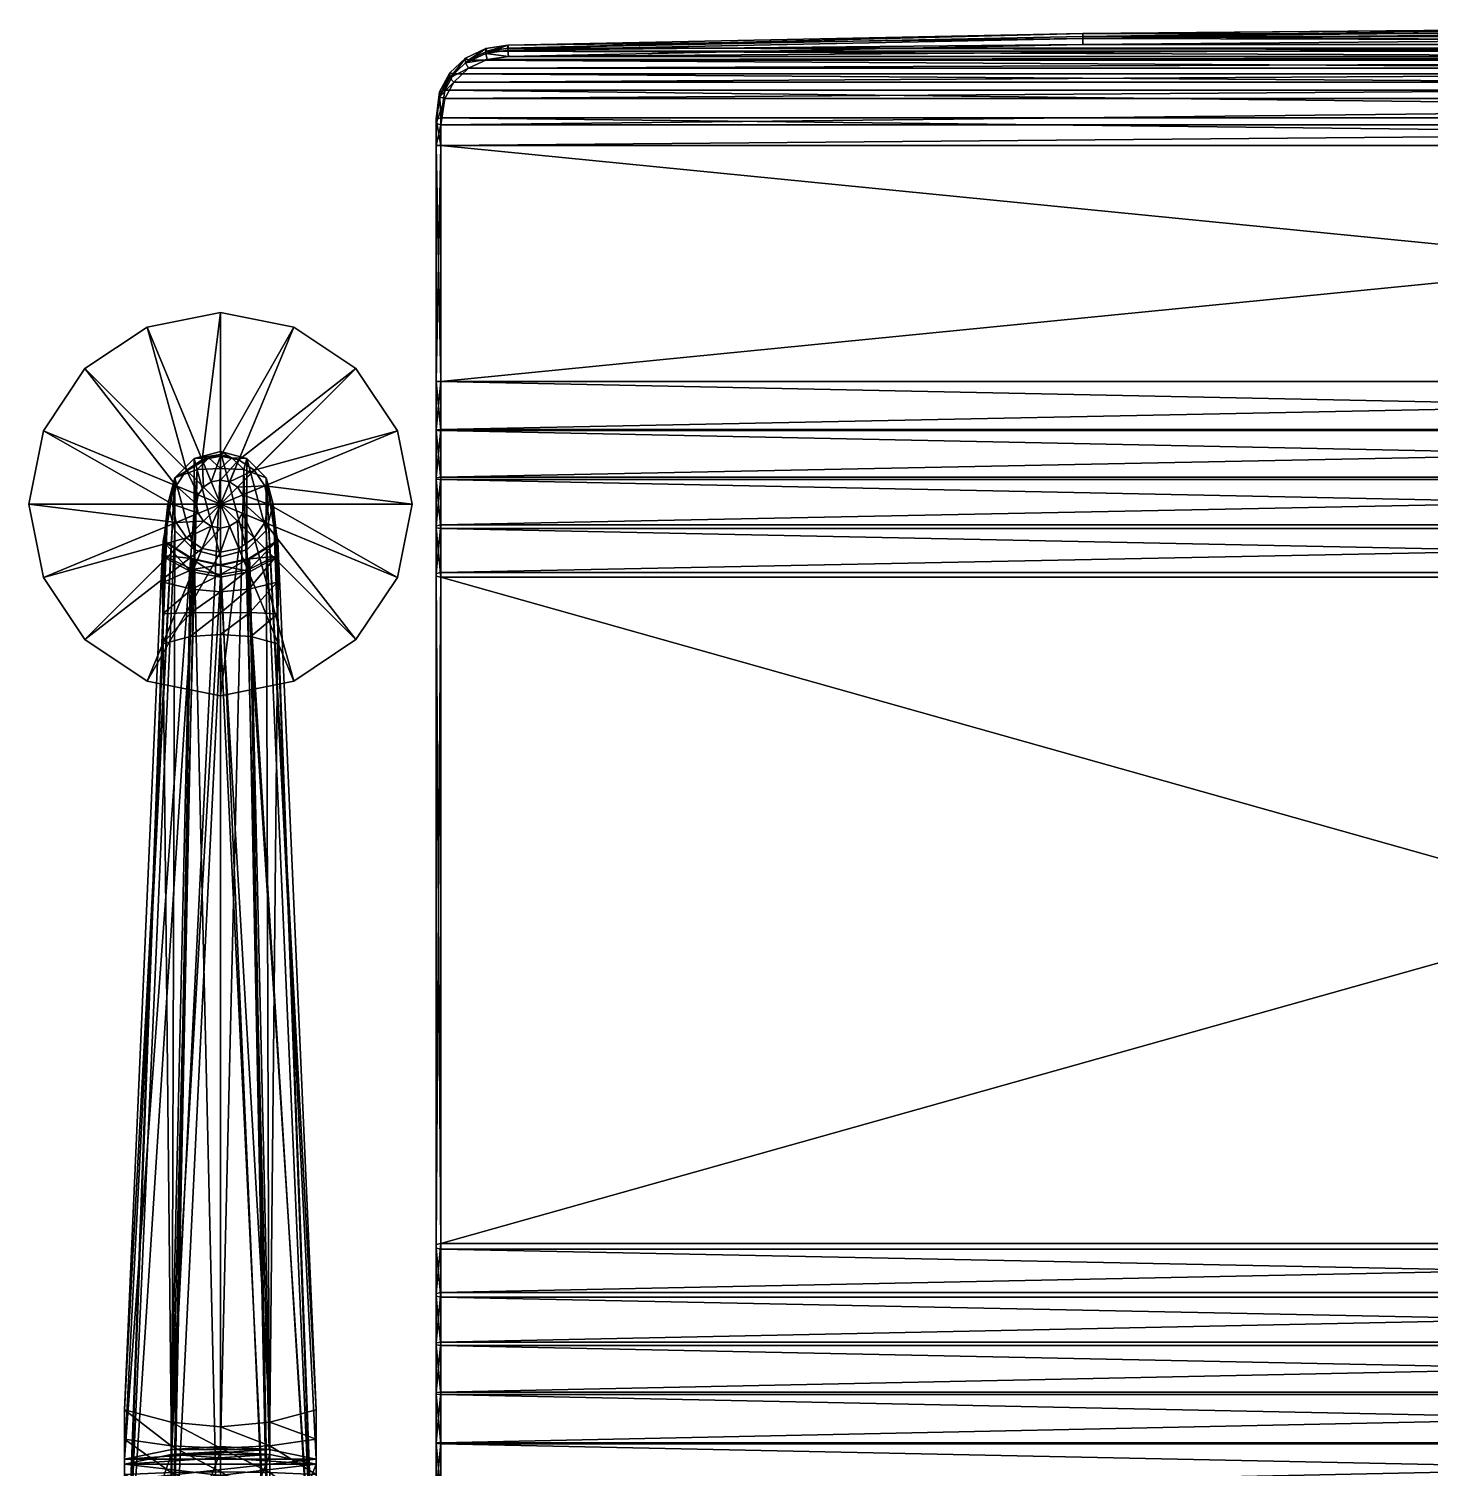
# Model space of a CAD drawing. Extents: x -0.75 to 2.5, y -6.86 to 0.72.
# Drawn here: x 1.185 to 1.4775, y -4.6774 to -4.3769 of the extents above; entities that cross this region are included whole.
import ezdxf

# ---------------------------------------------------------------- set-up
doc = ezdxf.new("R2010")
doc.units = 0
doc.layers.add('72OFGO2D01_GRAFIK', color=1, linetype='CONTINUOUS')
doc.layers.add('72VIAI3D_ANY', color=1, linetype='CONTINUOUS')

# ---------------------------------------------------------------- blocks, each defined once
blk = doc.blocks.new('OB__000009')
at = {"layer": '72VIAI3D_ANY'}
mesh = blk.add_polyface(dxfattribs=at)
corners = [(0.032, -0.00067, 0.06625), (0.0265, -0.00147, 0.06163), (0.032, 0, 0.06002), (0.02959, -0.00131, 0.06695), (0.03441, -0.00131, 0.06695), (0.0375, -0.00147, 0.06163), (0.02248, -0.0055, 0.0661), (0.02713, -0.00376, 0.06969), (0.03688, -0.00376, 0.06969), (0.04153, -0.0055, 0.0661), (0.032, -0.00355, 0.07141), (0.0265, -0.00147), (0.02248, -0.0055), (0.021, -0.011, 0.024), (0.021, -0.011), (0.02248, -0.0165, 0.02668), (0.04153, -0.0165), (0.043, -0.011, 0.024), (0.043, -0.011), (0.04153, -0.0055), (0.0375, -0.00147), (0.032, 0), (0.04382, -0.01867, 0.05968), (0.04395, -0.01872, 0.0664), (0.02018, -0.01867, 0.05968), (0.02006, -0.01872, 0.0664), (0.0375, -0.02053), (0.032, -0.022), (0.0265, -0.02053), (0.02248, -0.0165)]
mesh.append_faces([[corners[k] for k in face] for face in [(1, 0, 3), (2, 4, 0), (3, 6, 1), (6, 3, 7), (8, 5, 9), (5, 8, 4), (6, 11, 1), (11, 6, 12), (12, 13, 14), (15, 14, 13), (16, 17, 18), (18, 9, 19), (5, 19, 9), (19, 5, 20), (20, 2, 21), (21, 1, 11), (19, 16, 18)]], dxfattribs={"vtx0": -1, "color": 9})
mesh.append_faces([[corners[k] for k in face] for face in [(0, 1, 2), (4, 2, 5), (24, 6, 25), (20, 16, 19), (16, 20, 26), (21, 26, 20), (26, 21, 27), (11, 27, 21), (12, 28, 11), (28, 12, 29)]], dxfattribs={"vtx0": -1, "vtx1": -1, "color": 9})
mesh.append_faces([[corners[k] for k in face] for face in [(9, 17, 22), (13, 6, 24)]], dxfattribs={"vtx0": -1, "vtx1": -1, "vtx2": -1, "color": 9})
mesh.append_faces([[corners[k] for k in face] for face in [(10, 3, 0), (10, 0, 4), (10, 7, 3), (10, 4, 8), (13, 12, 6), (9, 18, 17), (2, 20, 5), (1, 21, 2), (9, 22, 23)]], dxfattribs={"vtx0": -1, "vtx2": -1, "color": 9})
mesh.append_faces([[corners[k] for k in face] for face in [(14, 29, 12)]], dxfattribs={"vtx1": -1, "color": 9})
mesh = blk.add_polyface(dxfattribs=at)
corners = [(0.021, -0.011), (0.02248, -0.0165, 0.02668), (0.02248, -0.0165), (0.0265, -0.02053, 0.02745), (0.0265, -0.02053), (0.032, -0.022, 0.02578), (0.032, -0.022), (0.0375, -0.02053, 0.02745), (0.0375, -0.02053), (0.04153, -0.0165, 0.02668), (0.04153, -0.0165), (0.043, -0.011, 0.024), (0.03804, -0.02245, 0.06559), (0.04413, -0.02189, 0.07233), (0.04395, -0.01872, 0.0664), (0.03823, -0.02504, 0.07032), (0.02577, -0.02504, 0.07032), (0.02006, -0.01872, 0.0664), (0.01987, -0.02189, 0.07233), (0.02596, -0.02245, 0.06559), (0.03793, -0.02237, 0.06064), (0.04382, -0.01867, 0.05968), (0.02018, -0.01867, 0.05968), (0.02608, -0.02237, 0.06064), (0.0379, -0.02465, 0.05623), (0.0438, -0.02176, 0.05372), (0.02021, -0.02176, 0.05372), (0.02611, -0.02465, 0.05623), (0.032, -0.0238, 0.06543), (0.032, -0.02623, 0.06974), (0.032, -0.02367, 0.06104), (0.032, -0.02568, 0.0571), (0.04153, -0.0055, 0.0661), (0.04387, -0.02728, 0.04988), (0.04401, -0.03394, 0.04905), (0.02248, -0.0055, 0.0661), (0.021, -0.011, 0.024), (0.02014, -0.02728, 0.04988), (0.01999, -0.03394, 0.04905), (0.0265, -0.00147)]
mesh.append_faces([[corners[k] for k in face] for face in [(0, 1, 2), (3, 2, 1), (2, 3, 4), (5, 4, 3), (4, 5, 6), (7, 6, 5), (6, 7, 8), (9, 8, 7), (8, 9, 10), (11, 10, 9), (12, 13, 14), (13, 12, 15), (16, 17, 18), (17, 16, 19), (20, 14, 21), (14, 20, 12), (19, 22, 17), (22, 19, 23), (24, 21, 25), (21, 24, 20), (23, 26, 22), (26, 23, 27), (28, 15, 12), (19, 29, 28), (30, 12, 20), (12, 30, 28), (28, 23, 19), (23, 28, 30), (20, 31, 30), (30, 27, 23)]], dxfattribs={"vtx0": -1, "color": 9})
mesh.append_faces([[corners[k] for k in face] for face in [(17, 35, 18), (26, 36, 22), (37, 36, 26), (38, 36, 37), (6, 39, 4)]], dxfattribs={"vtx0": -1, "vtx1": -1, "color": 9})
mesh.append_faces([[corners[k] for k in face] for face in [(32, 14, 13), (11, 25, 21), (11, 33, 25), (11, 34, 33)]], dxfattribs={"vtx0": -1, "vtx2": -1, "color": 9})
mesh = blk.add_polyface(dxfattribs=at)
corners = [(0.032, -0.25709, 0.18746), (0.0265, -0.02053, 0.02745), (0.0217, -0.25622, 0.18844), (0.032, -0.022, 0.02578), (0.0423, -0.25622, 0.18844), (0.0375, -0.02053, 0.02745), (0.04216, -0.20841, 0.29661), (0.04153, -0.0055, 0.0661), (0.052, -0.21037, 0.29325), (0.032, -0.20773, 0.29776), (0.03688, -0.00376, 0.06969), (0.02184, -0.20841, 0.29661), (0.032, -0.00355, 0.07141), (0.012, -0.21037, 0.29325), (0.02713, -0.00376, 0.06969), (0.012, -0.20011, 0.26994), (0.02248, -0.0055, 0.0661), (0.052, -0.254, 0.1914), (0.04421, -0.04023, 0.05142), (0.043, -0.011, 0.024), (0.052, -0.2506, 0.19634), (0.052, -0.20011, 0.26994), (0.021, -0.011, 0.024), (0.012, -0.2506, 0.19634), (0.012, -0.254, 0.1914), (0.01979, -0.04023, 0.05142), (0.0423, -0.20267, 0.26725), (0.052, -0.20622, 0.27415), (0.0217, -0.2076, 0.2706), (0.012, -0.20622, 0.27415), (0.0217, -0.20267, 0.26725), (0.032, -0.20363, 0.26637), (0.0423, -0.2076, 0.2706), (0.032, -0.20808, 0.26935), (0.032, -0.03825, 0.05607), (0.0217, -0.24833, 0.19928), (0.02569, -0.03866, 0.05481), (0.032, -0.24762, 0.20036), (0.04413, -0.02189, 0.07233), (0.032, -0.02623, 0.06974), (0.03823, -0.02504, 0.07032), (0.01987, -0.02189, 0.07233), (0.0423, -0.24833, 0.19928), (0.03831, -0.03866, 0.05481), (0.04153, -0.0165, 0.02668), (0.02248, -0.0165, 0.02668)]
mesh.append_faces([[corners[k] for k in face] for face in [(1, 0, 3), (6, 7, 8), (36, 23, 25), (38, 26, 21), (30, 41, 15), (20, 43, 18)]], dxfattribs={"color": 9})
mesh.append_faces([[corners[k] for k in face] for face in [(9, 10, 6), (11, 12, 9), (26, 27, 21), (28, 15, 29), (15, 28, 30), (31, 32, 26), (30, 33, 31), (35, 34, 37), (26, 39, 31), (39, 26, 40), (39, 30, 31), (34, 42, 37), (45, 2, 1)]], dxfattribs={"vtx0": -1, "color": 9})
mesh.append_faces([[corners[k] for k in face] for face in [(17, 18, 19), (18, 17, 20), (7, 21, 8), (22, 23, 24), (23, 22, 25), (34, 35, 36), (5, 17, 44)]], dxfattribs={"vtx0": -1, "vtx1": -1, "color": 9})
mesh.append_faces([[corners[k] for k in face] for face in [(17, 5, 4), (2, 45, 24)]], dxfattribs={"vtx0": -1, "vtx1": -1, "vtx2": -1, "color": 9})
mesh.append_faces([[corners[k] for k in face] for face in [(15, 16, 13), (42, 34, 43)]], dxfattribs={"vtx0": -1, "vtx2": -1, "color": 9})
mesh.append_faces([[corners[k] for k in face] for face in [(3, 4, 5), (13, 14, 11), (19, 44, 17)]], dxfattribs={"vtx1": -1, "color": 9})
mesh.append_faces([[corners[k] for k in face] for face in [(23, 36, 35)]], dxfattribs={"vtx1": -1, "vtx2": -1, "color": 9})
mesh.append_faces([[corners[k] for k in face] for face in [(0, 1, 2), (4, 3, 0), (43, 20, 42), (45, 22, 24)]], dxfattribs={"vtx2": -1, "color": 9})
mesh = blk.add_polyface(dxfattribs=at)
corners = [(0.04153, -0.0055, 0.0661), (0.04216, -0.20841, 0.29661), (0.03688, -0.00376, 0.06969), (0.032, -0.20773, 0.29776), (0.032, -0.00355, 0.07141), (0.02184, -0.20841, 0.29661), (0.02713, -0.00376, 0.06969), (0.012, -0.21037, 0.29325), (0.02248, -0.0055, 0.0661), (0.012, -0.20011, 0.26994), (0.01987, -0.02189, 0.07233), (0.052, -0.20011, 0.26994), (0.04413, -0.02189, 0.07233), (0.03796, -0.02873, 0.05341), (0.0438, -0.02176, 0.05372), (0.04387, -0.02728, 0.04988), (0.0379, -0.02465, 0.05623), (0.02611, -0.02465, 0.05623), (0.02014, -0.02728, 0.04988), (0.02021, -0.02176, 0.05372), (0.02604, -0.02873, 0.05341), (0.01999, -0.03394, 0.04905), (0.02589, -0.03364, 0.05286), (0.03812, -0.03364, 0.05286), (0.04401, -0.03394, 0.04905), (0.01979, -0.04023, 0.05142), (0.02569, -0.03866, 0.05481), (0.03831, -0.03866, 0.05481), (0.04421, -0.04023, 0.05142), (0.03823, -0.02504, 0.07032), (0.032, -0.0238, 0.06543), (0.032, -0.02623, 0.06974), (0.02596, -0.02245, 0.06559), (0.02577, -0.02504, 0.07032), (0.032, -0.02568, 0.0571), (0.03793, -0.02237, 0.06064), (0.032, -0.02367, 0.06104), (0.032, -0.02934, 0.05463), (0.032, -0.03369, 0.05422), (0.032, -0.03825, 0.05607), (0.0423, -0.20267, 0.26725), (0.0217, -0.20267, 0.26725), (0.043, -0.011, 0.024), (0.021, -0.011, 0.024)]
mesh.append_faces([[corners[k] for k in face] for face in [(0, 1, 2), (6, 7, 8), (40, 12, 29), (10, 41, 33)]], dxfattribs={"color": 9})
mesh.append_faces([[corners[k] for k in face] for face in [(13, 14, 15), (14, 13, 16), (17, 18, 19), (18, 17, 20), (20, 21, 18), (21, 20, 22), (23, 15, 24), (15, 23, 13), (22, 25, 21), (25, 22, 26), (27, 24, 28), (24, 27, 23), (29, 30, 31), (31, 32, 33), (34, 35, 16), (17, 36, 34), (37, 16, 13), (16, 37, 34), (34, 20, 17), (20, 34, 37), (37, 22, 20), (22, 37, 38), (38, 13, 23), (13, 38, 37), (38, 26, 22), (26, 38, 39), (39, 23, 27), (23, 39, 38), (41, 31, 33)]], dxfattribs={"vtx0": -1, "color": 9})
mesh.append_faces([[corners[k] for k in face] for face in [(11, 0, 12), (25, 43, 21)]], dxfattribs={"vtx0": -1, "vtx1": -1, "color": 9})
mesh.append_faces([[corners[k] for k in face] for face in [(4, 5, 6)]], dxfattribs={"vtx0": -1, "vtx1": -1, "vtx2": -1, "color": 9})
mesh.append_faces([[corners[k] for k in face] for face in [(2, 3, 4), (8, 9, 10), (42, 28, 24)]], dxfattribs={"vtx0": -1, "vtx2": -1, "color": 9})
mesh = blk.add_polyface(dxfattribs=at)
corners = [(0.012, -0.21037, 0.29325), (0.04216, -0.20841, 0.29661), (0.052, -0.21037, 0.29325), (0.02184, -0.20841, 0.29661), (0.032, -0.20773, 0.29776), (0.052, -0.22774, 0.29347), (0.012, -0.2148, 0.28579), (0.052, -0.2148, 0.28579), (0.052, -0.20622, 0.27415), (0.052, -0.20011, 0.26994), (0.052, -0.21358, 0.27514), (0.052, -0.22059, 0.27272), (0.012, -0.21358, 0.27514), (0.012, -0.20622, 0.27415), (0.012, -0.22059, 0.27272), (0.012, -0.20011, 0.26994), (0.0217, -0.22279, 0.26513), (0.0217, -0.21854, 0.26951), (0.0423, -0.2132, 0.27136), (0.0423, -0.21854, 0.26951), (0.0217, -0.2132, 0.27136), (0.0423, -0.2076, 0.2706), (0.0217, -0.2076, 0.2706), (0.0423, -0.20267, 0.26725), (0.032, -0.21783, 0.26838), (0.0423, -0.22279, 0.26513), (0.032, -0.22175, 0.26434), (0.032, -0.21307, 0.27003), (0.032, -0.20808, 0.26935), (0.032, -0.20363, 0.26637), (0.0217, -0.20267, 0.26725)]
mesh.append_faces([[corners[k] for k in face] for face in [(5, 6, 7), (14, 16, 17), (18, 11, 10), (11, 18, 19), (17, 12, 14), (12, 17, 20), (21, 10, 8), (10, 21, 18), (20, 13, 12), (13, 20, 22), (8, 23, 21), (24, 25, 19), (25, 24, 26), (26, 17, 16), (17, 26, 24), (27, 19, 18), (19, 27, 24), (24, 20, 17), (20, 24, 27), (28, 18, 21), (18, 28, 27), (27, 22, 20), (22, 27, 28), (21, 29, 28), (28, 30, 22), (6, 2, 7)]], dxfattribs={"vtx0": -1, "color": 9})
mesh.append_faces([[corners[k] for k in face] for face in [(8, 2, 9)]], dxfattribs={"vtx0": -1, "vtx1": -1, "color": 9})
mesh.append_faces([[corners[k] for k in face] for face in [(0, 1, 2), (1, 0, 3), (8, 7, 2), (7, 8, 10), (10, 5, 7), (5, 10, 11), (0, 12, 13), (12, 0, 6), (6, 14, 12), (2, 6, 0)]], dxfattribs={"vtx0": -1, "vtx2": -1, "color": 9})
mesh.append_faces([[corners[k] for k in face] for face in [(13, 15, 0)]], dxfattribs={"vtx1": -1, "vtx2": -1, "color": 9})
mesh.append_faces([[corners[k] for k in face] for face in [(3, 4, 1)]], dxfattribs={"vtx2": -1, "color": 9})
blk = doc.blocks.new('OB__000454')
at = {"layer": '72VIAI3D_ANY'}
blk.add_blockref('OB__000009', (1.19301, -4.4651, 0.029), dxfattribs=at)
blk = doc.blocks.new('72VIAI3D__000455')
at = {"layer": '72VIAI3D_ANY'}
blk.add_blockref('OB__000454', (0, 0), dxfattribs=at)
blk = doc.blocks.new('OB__000012')
at = {"layer": '72VIAI3D_ANY'}
mesh = blk.add_polyface(dxfattribs=at)
corners = [(0.02469, -0.00305), (0.04, 0), (0.04, -0.04), (0.02469, -0.00305, 0.006), (0.04, 0, 0.006), (0.03617, -0.03076, 0.018), (0.04, -0.03, 0.018), (0.03809, -0.03538, 0.026), (0.04, -0.035, 0.026), (0.04, -0.03, 0.026), (0.03617, -0.03076, 0.026), (0.01172, -0.01172), (0.01172, -0.01172, 0.006), (0.03293, -0.03293, 0.018), (0.03646, -0.03646, 0.026), (0.03293, -0.03293, 0.026), (0.00304, -0.02469), (0.00304, -0.02469, 0.006), (0.03076, -0.03617, 0.018), (0.03538, -0.03809, 0.026), (0.03076, -0.03617, 0.026), (0, -0.04), (0, -0.04, 0.006), (0.03, -0.04, 0.018), (0.035, -0.04, 0.026), (0.03, -0.04, 0.026), (0.04, -0.035, 0.029), (0.03809, -0.03538, 0.029), (0.03646, -0.03646, 0.029), (0.03538, -0.03809, 0.029), (0.035, -0.04, 0.029)]
mesh.append_faces([[corners[k] for k in face] for face in [(0, 1, 2), (7, 8, 9), (9, 10, 7), (11, 0, 2), (14, 7, 10), (10, 15, 14), (16, 11, 2), (19, 14, 15), (15, 20, 19), (21, 16, 2), (24, 19, 20), (20, 25, 24)]], dxfattribs={"vtx1": -1, "vtx2": -1, "color": 159})
mesh.append_faces([[corners[k] for k in face] for face in [(3, 4, 1), (1, 0, 3), (5, 6, 4), (4, 3, 5), (12, 3, 0), (0, 11, 12), (13, 5, 3), (3, 12, 13), (17, 12, 11), (11, 16, 17), (18, 13, 12), (12, 17, 18), (22, 17, 16), (16, 21, 22), (23, 18, 17), (17, 22, 23), (9, 6, 5), (5, 10, 9), (10, 5, 13), (13, 15, 10), (15, 13, 18), (18, 20, 15), (20, 18, 23), (23, 25, 20), (26, 8, 7), (7, 27, 26), (27, 7, 14), (14, 28, 27), (28, 14, 19), (19, 29, 28), (29, 19, 24), (24, 30, 29)]], dxfattribs={"vtx2": -1, "color": 159})
mesh = blk.add_polyface(dxfattribs=at)
corners = [(0.07696, -0.02469), (0.08, -0.04), (0.04, -0.04), (0.07696, -0.02469, 0.006), (0.08, -0.04, 0.006), (0.04924, -0.03617, 0.018), (0.05, -0.04, 0.018), (0.04462, -0.03809, 0.026), (0.045, -0.04, 0.026), (0.05, -0.04, 0.026), (0.04924, -0.03617, 0.026), (0.06828, -0.01172), (0.06828, -0.01172, 0.006), (0.04707, -0.03293, 0.018), (0.04354, -0.03646, 0.026), (0.04707, -0.03293, 0.026), (0.05531, -0.00305), (0.05531, -0.00305, 0.006), (0.04383, -0.03076, 0.018), (0.04191, -0.03538, 0.026), (0.04383, -0.03076, 0.026), (0.04, 0), (0.04, 0, 0.006), (0.04, -0.03, 0.018), (0.04, -0.035, 0.026), (0.04, -0.03, 0.026), (0.045, -0.04, 0.029), (0.04462, -0.03809, 0.029), (0.04354, -0.03646, 0.029), (0.04191, -0.03538, 0.029), (0.04, -0.035, 0.029)]
mesh.append_faces([[corners[k] for k in face] for face in [(0, 1, 2), (7, 8, 9), (9, 10, 7), (11, 0, 2), (14, 7, 10), (10, 15, 14), (16, 11, 2), (19, 14, 15), (15, 20, 19), (21, 16, 2), (24, 19, 20), (20, 25, 24)]], dxfattribs={"vtx1": -1, "vtx2": -1, "color": 159})
mesh.append_faces([[corners[k] for k in face] for face in [(3, 4, 1), (1, 0, 3), (5, 6, 4), (4, 3, 5), (12, 3, 0), (0, 11, 12), (13, 5, 3), (3, 12, 13), (17, 12, 11), (11, 16, 17), (18, 13, 12), (12, 17, 18), (22, 17, 16), (16, 21, 22), (23, 18, 17), (17, 22, 23), (9, 6, 5), (5, 10, 9), (10, 5, 13), (13, 15, 10), (15, 13, 18), (18, 20, 15), (20, 18, 23), (23, 25, 20), (26, 8, 7), (7, 27, 26), (27, 7, 14), (14, 28, 27), (28, 14, 19), (19, 29, 28), (29, 19, 24), (24, 30, 29)]], dxfattribs={"vtx2": -1, "color": 159})
mesh = blk.add_polyface(dxfattribs=at)
corners = [(0.00304, -0.05531), (0, -0.04), (0.04, -0.04), (0.00304, -0.05531, 0.006), (0, -0.04, 0.006), (0.03076, -0.04383, 0.018), (0.03, -0.04, 0.018), (0.03538, -0.04191, 0.026), (0.035, -0.04, 0.026), (0.03, -0.04, 0.026), (0.03076, -0.04383, 0.026), (0.01172, -0.06828), (0.01172, -0.06828, 0.006), (0.03293, -0.04707, 0.018), (0.03646, -0.04354, 0.026), (0.03293, -0.04707, 0.026), (0.02469, -0.07695), (0.02469, -0.07695, 0.006), (0.03617, -0.04924, 0.018), (0.03809, -0.04462, 0.026), (0.03617, -0.04924, 0.026), (0.04, -0.08), (0.04, -0.08, 0.006), (0.04, -0.05, 0.018), (0.04, -0.045, 0.026), (0.04, -0.05, 0.026), (0.035, -0.04, 0.029), (0.03538, -0.04191, 0.029), (0.03646, -0.04354, 0.029), (0.03809, -0.04462, 0.029), (0.04, -0.045, 0.029)]
mesh.append_faces([[corners[k] for k in face] for face in [(0, 1, 2), (7, 8, 9), (9, 10, 7), (11, 0, 2), (14, 7, 10), (10, 15, 14), (16, 11, 2), (19, 14, 15), (15, 20, 19), (21, 16, 2), (24, 19, 20), (20, 25, 24)]], dxfattribs={"vtx1": -1, "vtx2": -1, "color": 159})
mesh.append_faces([[corners[k] for k in face] for face in [(3, 4, 1), (1, 0, 3), (5, 6, 4), (4, 3, 5), (12, 3, 0), (0, 11, 12), (13, 5, 3), (3, 12, 13), (17, 12, 11), (11, 16, 17), (18, 13, 12), (12, 17, 18), (22, 17, 16), (16, 21, 22), (23, 18, 17), (17, 22, 23), (9, 6, 5), (5, 10, 9), (10, 5, 13), (13, 15, 10), (15, 13, 18), (18, 20, 15), (20, 18, 23), (23, 25, 20), (26, 8, 7), (7, 27, 26), (27, 7, 14), (14, 28, 27), (28, 14, 19), (19, 29, 28), (29, 19, 24), (24, 30, 29)]], dxfattribs={"vtx2": -1, "color": 159})
mesh = blk.add_polyface(dxfattribs=at)
corners = [(0.05531, -0.07695), (0.04, -0.08), (0.04, -0.04), (0.05531, -0.07695, 0.006), (0.04, -0.08, 0.006), (0.04383, -0.04924, 0.018), (0.04, -0.05, 0.018), (0.04191, -0.04462, 0.026), (0.04, -0.045, 0.026), (0.04, -0.05, 0.026), (0.04383, -0.04924, 0.026), (0.06828, -0.06828), (0.06828, -0.06828, 0.006), (0.04707, -0.04707, 0.018), (0.04354, -0.04354, 0.026), (0.04707, -0.04707, 0.026), (0.07696, -0.05531), (0.07696, -0.05531, 0.006), (0.04924, -0.04383, 0.018), (0.04462, -0.04191, 0.026), (0.04924, -0.04383, 0.026), (0.08, -0.04), (0.08, -0.04, 0.006), (0.05, -0.04, 0.018), (0.045, -0.04, 0.026), (0.05, -0.04, 0.026), (0.04, -0.045, 0.029), (0.04191, -0.04462, 0.029), (0.04354, -0.04354, 0.029), (0.04462, -0.04191, 0.029), (0.045, -0.04, 0.029)]
mesh.append_faces([[corners[k] for k in face] for face in [(0, 1, 2), (7, 8, 9), (9, 10, 7), (11, 0, 2), (14, 7, 10), (10, 15, 14), (16, 11, 2), (19, 14, 15), (15, 20, 19), (21, 16, 2), (24, 19, 20), (20, 25, 24)]], dxfattribs={"vtx1": -1, "vtx2": -1, "color": 159})
mesh.append_faces([[corners[k] for k in face] for face in [(3, 4, 1), (1, 0, 3), (5, 6, 4), (4, 3, 5), (12, 3, 0), (0, 11, 12), (13, 5, 3), (3, 12, 13), (17, 12, 11), (11, 16, 17), (18, 13, 12), (12, 17, 18), (22, 17, 16), (16, 21, 22), (23, 18, 17), (17, 22, 23), (9, 6, 5), (5, 10, 9), (10, 5, 13), (13, 15, 10), (15, 13, 18), (18, 20, 15), (20, 18, 23), (23, 25, 20), (26, 8, 7), (7, 27, 26), (27, 7, 14), (14, 28, 27), (28, 14, 19), (19, 29, 28), (29, 19, 24), (24, 30, 29)]], dxfattribs={"vtx2": -1, "color": 159})
blk = doc.blocks.new('OB__000456')
at = {"layer": '72VIAI3D_ANY'}
blk.add_blockref('OB__000012', (1.18501, -4.4361), dxfattribs=at)
blk = doc.blocks.new('72VIAI3D__000457')
at = {"layer": '72VIAI3D_ANY'}
blk.add_blockref('OB__000456', (0, 0), dxfattribs=at)
blk = doc.blocks.new('OB__000015')
at = {"layer": '72VIAI3D_ANY'}
mesh = blk.add_polyface(dxfattribs=at)
corners = [(0.04, -0.00732), (0, -0.00732), (0, -0.02323, 0.00945), (0.04, -0.02323, 0.00945), (0, -0.02973, 0.00945), (0.04, -0.02973, 0.00945), (0, -0.02973, 0.02745), (0.04, -0.02973, 0.02745), (0, -0.11473, 0.02745), (0.04, -0.11473, 0.02745), (0, -0.11473, 0.00945), (0.04, -0.11473, 0.00945), (0, -0.12123, 0.00945), (0.04, -0.12123, 0.00945), (0.04, -0.13714), (0, -0.13714), (0.04, -0.11513, 0.03745), (0.04, -0.02933, 0.03745), (0.04, -0.14181, 0.00787), (0.04, -0.00265, 0.00787), (0, -0.02933, 0.03745), (0, -0.11513, 0.03745), (0, -0.14181, 0.00787), (0, -0.00265, 0.00787), (0.0097, -0.11678, 0.04115), (0.0097, -0.14377, 0.01122), (0.0097, -0.02768, 0.04115), (0.0303, -0.11678, 0.04115), (0.0303, -0.02768, 0.04115), (0.0303, -0.14377, 0.01122), (0.02, -0.14446, 0.0124), (0.02, -0.11736, 0.04245), (0.02, -0.0271, 0.04245), (0.0097, -0.00069, 0.01122), (0.02, 0, 0.0124), (0.0303, -0.00069, 0.01122), (0.04, -0.00732), (0, -0.00732), (0.04, -0.14181, 0.00787), (0, -0.14181, 0.00787), (0.0097, -0.11678, 0.04115), (0.0097, -0.14377, 0.01122), (0.0303, -0.11678, 0.04115), (0.0303, -0.14377, 0.01122), (0.02, -0.14446, 0.0124), (0.02, -0.02711, 0.04245)]
mesh.append_faces([[corners[k] for k in face] for face in [(35, 34, 33)]], dxfattribs={"color": 9})
mesh.append_faces([[corners[k] for k in face] for face in [(2, 0, 1), (4, 3, 2), (3, 4, 5), (6, 5, 4), (5, 6, 7), (8, 7, 6), (7, 8, 9), (10, 9, 8), (9, 10, 11), (12, 11, 10), (11, 12, 13), (12, 14, 13), (14, 12, 15), (9, 18, 16), (15, 21, 22), (22, 24, 25), (24, 22, 21), (26, 21, 20), (21, 26, 24), (27, 17, 16), (30, 27, 29), (27, 30, 31), (32, 24, 26), (24, 32, 31), (31, 28, 27), (28, 31, 32), (16, 29, 27), (29, 16, 18), (31, 25, 24), (25, 31, 30), (33, 20, 23), (20, 33, 26), (35, 32, 34), (32, 35, 28), (28, 19, 17), (19, 28, 35), (26, 34, 32), (34, 26, 33), (22, 14, 15), (19, 1, 0), (35, 23, 19), (2, 36, 37), (15, 21, 39), (39, 40, 41), (40, 39, 21), (21, 26, 40), (42, 17, 16), (44, 42, 43), (42, 44, 31), (45, 40, 26), (40, 45, 31), (31, 28, 42), (28, 31, 45), (16, 43, 42), (43, 16, 38), (31, 41, 40), (41, 31, 44), (35, 45, 34), (45, 35, 28), (26, 34, 45)]], dxfattribs={"vtx0": -1, "color": 9})
mesh.append_faces([[corners[k] for k in face] for face in [(0, 2, 3), (17, 9, 16), (9, 17, 7), (17, 0, 7), (0, 17, 19), (21, 6, 20), (6, 21, 8), (23, 6, 1), (14, 22, 18), (18, 25, 29), (25, 18, 22), (1, 19, 23), (23, 35, 33), (36, 2, 3), (38, 9, 14), (36, 17, 19), (23, 6, 37)]], dxfattribs={"vtx0": -1, "vtx1": -1, "color": 9})
mesh.append_faces([[corners[k] for k in face] for face in [(21, 15, 8), (17, 36, 7)]], dxfattribs={"vtx0": -1, "vtx1": -1, "vtx2": -1, "color": 9})
mesh.append_faces([[corners[k] for k in face] for face in [(6, 23, 20), (17, 27, 28), (9, 38, 16), (17, 42, 28)]], dxfattribs={"vtx0": -1, "vtx2": -1, "color": 9})
mesh.append_faces([[corners[k] for k in face] for face in [(11, 13, 9), (4, 2, 6), (2, 1, 6), (44, 43, 41)]], dxfattribs={"vtx1": -1, "color": 9})
mesh.append_faces([[corners[k] for k in face] for face in [(18, 14, 9), (15, 12, 8), (36, 3, 7), (2, 37, 6), (15, 39, 38), (43, 38, 39), (39, 41, 43), (33, 23, 19), (19, 35, 33)]], dxfattribs={"vtx1": -1, "vtx2": -1, "color": 9})
mesh.append_faces([[corners[k] for k in face] for face in [(13, 14, 9), (3, 5, 7), (0, 3, 7), (12, 10, 8), (25, 30, 29), (38, 14, 15), (23, 37, 36), (36, 19, 23)]], dxfattribs={"vtx2": -1, "color": 9})
blk = doc.blocks.new('OB__000458')
at = {"layer": '72VIAI3D_ANY'}
blk.add_blockref('OB__000015', (1.20501, -4.67387, 0.31556), dxfattribs=at)
blk = doc.blocks.new('72VIAI3D__000459')
at = {"layer": '72VIAI3D_ANY'}
blk.add_blockref('OB__000458', (0, 0), dxfattribs=at)
blk = doc.blocks.new('72VIAI3D__000460')
at = {"layer": '72VIAI3D_ANY'}
for name in ['72VIAI3D__000457', '72VIAI3D__000455', '72VIAI3D__000459']:
    blk.add_blockref(name, (0, 0), dxfattribs=at)
blk = doc.blocks.new('OB__000065')
at = {"layer": '72VIAI3D_ANY'}
mesh = blk.add_polyface(dxfattribs=at)
corners = [(0, -0.14518, 0.00725), (0, -0.03068, 0.01021), (0, -0.14518, 0.01028), (0, -0.03068, 0.00722), (0, -0.02283, 0.00704), (0, -0.02231, 0.00998), (0, -0.00568, 0.0058), (0, -0.00151, 0.00043), (0, 0, 0.00302), (0, -0.00719, 0.0032), (0, -0.01391, 0.00858), (0, -0.01494, 0.00576), (0, -0.15559, 0.01073), (0.5, 0, 0.00302), (0.001, -0.00039, 0.00433), (0.499, -0.00518, 0.00668), (0.001, -0.00518, 0.00668), (0.499, -0.01357, 0.00952), (0.001, -0.01357, 0.00952), (0.499, -0.02213, 0.01097), (0.001, -0.02213, 0.01097), (0.499, -0.03068, 0.01121), (0.001, -0.03068, 0.01121), (0.499, -0.14518, 0.01128), (0.001, -0.14518, 0.01128), (0.499, -0.15554, 0.01173), (0.001, -0.15554, 0.01173), (0.001, -0.00769, 0.00232), (0.499, -0.00291), (0.001, -0.00291), (0.001, -0.01528, 0.00481), (0.499, -0.00769, 0.00232), (0.001, -0.023, 0.00604), (0.499, -0.01528, 0.00481), (0.001, -0.03068, 0.00622), (0.499, -0.023, 0.00604), (0.001, -0.14518, 0.00625), (0.499, -0.03068, 0.00622), (0.001, -0.15578, 0.00676), (0.499, -0.14518, 0.00625), (0, -0.15573, 0.00776)]
mesh.append_faces([[corners[k] for k in face] for face in [(6, 7, 8), (7, 13, 8), (14, 15, 16), (16, 17, 18), (18, 19, 20), (27, 28, 29), (30, 31, 27), (32, 33, 30), (34, 35, 32), (3, 32, 4), (4, 30, 11), (30, 4, 32), (22, 5, 20), (20, 10, 18), (10, 20, 5), (29, 9, 27), (9, 29, 7), (28, 7, 29), (8, 16, 6), (16, 8, 14), (13, 14, 8), (6, 18, 10), (18, 6, 16), (27, 11, 30), (11, 27, 9)]], dxfattribs={"vtx0": -1, "color": 9})
mesh.append_faces([[corners[k] for k in face] for face in [(1, 4, 5), (4, 1, 3), (7, 6, 9), (10, 9, 6), (9, 10, 11), (5, 11, 10), (11, 5, 4), (12, 0, 2), (20, 21, 22), (22, 23, 24), (24, 25, 26), (36, 37, 34), (38, 39, 36), (32, 3, 34), (5, 22, 1), (24, 1, 22), (1, 24, 2), (34, 0, 36), (0, 34, 3), (40, 36, 0), (2, 26, 12), (26, 2, 24)]], dxfattribs={"vtx0": -1, "vtx1": -1, "color": 9})
mesh.append_faces([[corners[k] for k in face] for face in [(0, 1, 2), (1, 0, 3)]], dxfattribs={"vtx0": -1, "vtx2": -1, "color": 9})
mesh = blk.add_polyface(dxfattribs=at)
corners = [(0.5, -0.03068, 0.01021), (0.5, -0.02283, 0.00704), (0.5, -0.03068, 0.00722), (0.5, -0.02231, 0.00998), (0.5, -0.00568, 0.0058), (0.5, -0.00151, 0.00043), (0.5, -0.00719, 0.0032), (0.5, 0, 0.00302), (0.5, -0.01391, 0.00858), (0.5, -0.01494, 0.00576), (0.5, -0.14518, 0.00725), (0.5, -0.15559, 0.01073), (0.5, -0.14518, 0.01028), (0.5, -0.15573, 0.00776), (0, -0.00151, 0.00043), (0.499, -0.00518, 0.00668), (0.001, -0.00039, 0.00433), (0.499, -0.00039, 0.00433), (0.499, -0.01357, 0.00952), (0.001, -0.00518, 0.00668), (0.499, -0.02213, 0.01097), (0.001, -0.01357, 0.00952), (0.499, -0.03068, 0.01121), (0.001, -0.02213, 0.01097), (0.499, -0.14518, 0.01128), (0.001, -0.03068, 0.01121), (0.499, -0.15554, 0.01173), (0.001, -0.14518, 0.01128), (0.499, -0.00291), (0.001, -0.00769, 0.00232), (0.499, -0.00769, 0.00232), (0.001, -0.01528, 0.00481), (0.499, -0.01528, 0.00481), (0.001, -0.023, 0.00604), (0.499, -0.023, 0.00604), (0.001, -0.03068, 0.00622), (0.499, -0.03068, 0.00622), (0.001, -0.14518, 0.00625), (0.499, -0.14518, 0.00625), (0.499, -0.15578, 0.00676)]
mesh.append_faces([[corners[k] for k in face] for face in [(5, 4, 7), (7, 14, 5), (15, 16, 17), (18, 19, 15), (20, 21, 18), (22, 23, 20), (28, 29, 30), (30, 31, 32), (32, 33, 34), (14, 28, 5), (16, 7, 17), (36, 1, 34), (34, 9, 32), (9, 34, 1), (0, 20, 3), (18, 3, 20), (3, 18, 8), (30, 5, 28), (5, 30, 6), (4, 17, 7), (17, 4, 15), (8, 15, 4), (15, 8, 18), (6, 32, 9), (32, 6, 30)]], dxfattribs={"vtx0": -1, "color": 9})
mesh.append_faces([[corners[k] for k in face] for face in [(10, 0, 2), (0, 10, 12), (24, 25, 22), (26, 27, 24), (34, 35, 36), (36, 37, 38), (1, 36, 2), (20, 0, 22), (22, 12, 24), (12, 22, 0), (2, 38, 10), (38, 2, 36), (39, 10, 38), (24, 11, 26), (11, 24, 12)]], dxfattribs={"vtx0": -1, "vtx1": -1, "color": 9})
mesh.append_faces([[corners[k] for k in face] for face in [(0, 1, 2), (1, 0, 3), (4, 5, 6), (8, 6, 9), (6, 8, 4), (3, 9, 1), (9, 3, 8), (10, 11, 12), (11, 10, 13)]], dxfattribs={"vtx0": -1, "vtx2": -1, "color": 9})
mesh = blk.add_polyface(dxfattribs=at)
corners = [(0, -0.33728, 0.04737), (0, -0.19641, 0.01777), (0, -0.33669, 0.05032), (0, -0.19714, 0.01486), (0, -0.17665, 0.01038), (0, -0.18637, 0.01543), (0, -0.18696, 0.01248), (0, -0.17621, 0.01335), (0, -0.16623, 0.00879), (0, -0.16594, 0.01177), (0, -0.15573, 0.00776), (0, -0.15559, 0.01073), (0, -0.14518, 0.00725), (0, -0.34679, 0.0519), (0.001, -0.15554, 0.01173), (0.499, -0.16584, 0.01277), (0.001, -0.16584, 0.01277), (0.499, -0.17606, 0.01434), (0.001, -0.17606, 0.01434), (0.499, -0.18618, 0.01641), (0.001, -0.18618, 0.01641), (0.499, -0.19617, 0.01875), (0.001, -0.19617, 0.01875), (0.499, -0.33649, 0.0513), (0.001, -0.33649, 0.0513), (0.499, -0.34664, 0.05289), (0.001, -0.34664, 0.05289), (0.001, -0.16633, 0.00779), (0.499, -0.15578, 0.00676), (0.001, -0.15578, 0.00676), (0.001, -0.1768, 0.00939), (0.499, -0.16633, 0.00779), (0.001, -0.18715, 0.0115), (0.499, -0.1768, 0.00939), (0.001, -0.19738, 0.01389), (0.499, -0.18715, 0.0115), (0.001, -0.33747, 0.04639), (0.499, -0.19738, 0.01389), (0.001, -0.34738, 0.04795), (0.499, -0.33747, 0.04639), (0.001, -0.14518, 0.00625), (0, -0.34723, 0.04893)]
mesh.append_faces([[corners[k] for k in face] for face in [(4, 5, 6), (5, 4, 7), (8, 7, 4), (7, 8, 9), (10, 9, 8), (9, 10, 11), (12, 11, 10), (6, 1, 3), (1, 6, 5), (13, 0, 2), (14, 15, 16), (16, 17, 18), (18, 19, 20), (20, 21, 22), (22, 23, 24), (24, 25, 26), (27, 28, 29), (30, 31, 27), (32, 33, 30), (34, 35, 32), (36, 37, 34), (38, 39, 36), (20, 7, 18), (7, 20, 5), (5, 22, 1), (22, 5, 20), (30, 6, 32), (6, 30, 4), (32, 3, 34), (3, 32, 6), (27, 4, 30), (4, 27, 8), (18, 9, 16), (9, 18, 7), (29, 8, 27), (8, 29, 10), (11, 16, 9), (16, 11, 14), (40, 10, 29), (24, 1, 22), (1, 24, 2), (34, 0, 36), (0, 34, 3), (41, 36, 0), (2, 26, 13), (26, 2, 24)]], dxfattribs={"vtx0": -1, "vtx1": -1, "color": 9})
mesh.append_faces([[corners[k] for k in face] for face in [(0, 1, 2), (1, 0, 3)]], dxfattribs={"vtx0": -1, "vtx2": -1, "color": 9})
mesh = blk.add_polyface(dxfattribs=at)
corners = [(0.5, -0.17665, 0.01038), (0.5, -0.18637, 0.01543), (0.5, -0.17621, 0.01335), (0.5, -0.18696, 0.01248), (0.5, -0.16623, 0.00879), (0.5, -0.16594, 0.01177), (0.5, -0.15573, 0.00776), (0.5, -0.15559, 0.01073), (0.5, -0.19641, 0.01777), (0.5, -0.19714, 0.01486), (0.5, -0.34679, 0.0519), (0.5, -0.33728, 0.04737), (0.5, -0.34723, 0.04893), (0.5, -0.33669, 0.05032), (0.499, -0.16584, 0.01277), (0.001, -0.15554, 0.01173), (0.499, -0.15554, 0.01173), (0.499, -0.17606, 0.01434), (0.001, -0.16584, 0.01277), (0.499, -0.18618, 0.01641), (0.001, -0.17606, 0.01434), (0.499, -0.19617, 0.01875), (0.001, -0.18618, 0.01641), (0.499, -0.33649, 0.0513), (0.001, -0.19617, 0.01875), (0.499, -0.34664, 0.05289), (0.001, -0.33649, 0.0513), (0.499, -0.14518, 0.00625), (0.001, -0.15578, 0.00676), (0.499, -0.15578, 0.00676), (0.001, -0.16633, 0.00779), (0.499, -0.16633, 0.00779), (0.001, -0.1768, 0.00939), (0.499, -0.1768, 0.00939), (0.001, -0.18715, 0.0115), (0.499, -0.18715, 0.0115), (0.001, -0.19738, 0.01389), (0.499, -0.19738, 0.01389), (0.001, -0.33747, 0.04639), (0.499, -0.33747, 0.04639), (0.499, -0.34738, 0.04795), (0.5, -0.14518, 0.00725)]
mesh.append_faces([[corners[k] for k in face] for face in [(11, 8, 9), (8, 11, 13), (14, 15, 16), (17, 18, 14), (19, 20, 17), (21, 22, 19), (23, 24, 21), (25, 26, 23), (27, 28, 29), (29, 30, 31), (31, 32, 33), (33, 34, 35), (35, 36, 37), (37, 38, 39), (23, 10, 25), (10, 23, 13), (40, 11, 39), (17, 1, 19), (1, 17, 2), (8, 19, 1), (19, 8, 21), (0, 35, 3), (35, 0, 33), (37, 3, 35), (3, 37, 9), (4, 33, 0), (33, 4, 31), (14, 2, 17), (2, 14, 5), (31, 6, 29), (6, 31, 4), (5, 16, 7), (16, 5, 14), (41, 29, 6), (13, 21, 8), (21, 13, 23), (39, 9, 37), (9, 39, 11)]], dxfattribs={"vtx0": -1, "vtx1": -1, "color": 9})
mesh.append_faces([[corners[k] for k in face] for face in [(0, 1, 2), (1, 0, 3), (4, 2, 5), (2, 4, 0), (6, 5, 7), (5, 6, 4), (3, 8, 1), (8, 3, 9), (10, 11, 12), (11, 10, 13)]], dxfattribs={"vtx0": -1, "vtx2": -1, "color": 9})
mesh = blk.add_polyface(dxfattribs=at)
corners = [(0.365, -0.44895, 0.0441), (0.485, -0.44753, 0.04795), (0.485, -0.44649, 0.04511), (0.365, -0.44998, 0.0469), (0.25, -0.44994, 0.04369), (0.25, -0.45098, 0.0465), (0.48963, -0.44685, 0.04821), (0.49382, -0.44385, 0.04621), (0.48963, -0.44581, 0.04539), (0.49382, -0.44488, 0.04903), (0.499, -0.35685, 0.054), (0.001, -0.34664, 0.05289), (0.499, -0.34664, 0.05289), (0.499, -0.36708, 0.05458), (0.001, -0.35685, 0.054), (0.499, -0.37733, 0.05471), (0.001, -0.36708, 0.05458), (0.499, -0.42658, 0.05472), (0.001, -0.37733, 0.05471), (0.499, -0.43238, 0.05409), (0.001, -0.42658, 0.05472), (0.4982, -0.4382, 0.05257), (0.001, -0.43238, 0.05409), (0.499, -0.34738, 0.04795), (0.001, -0.35734, 0.04903), (0.499, -0.35734, 0.04903), (0.001, -0.36733, 0.04959), (0.499, -0.36733, 0.04959), (0.001, -0.37733, 0.0497), (0.499, -0.37733, 0.0497), (0.001, -0.42658, 0.04956), (0.499, -0.42658, 0.04956), (0.00101, -0.43095, 0.04903), (0.499, -0.43095, 0.04903), (0.0018, -0.43644, 0.04782), (0.4982, -0.43644, 0.04782), (0.499, -0.33747, 0.04639), (0.001, -0.34738, 0.04795), (0.36498, -0.4494, 0.0482), (0.25, -0.45039, 0.04779), (0.25, -0.44866, 0.04311), (0.36498, -0.44767, 0.04351), (0.48491, -0.44694, 0.04925), (0.48491, -0.44521, 0.04453), (0.48932, -0.44456, 0.0448), (0.49322, -0.44274, 0.04556), (0.49322, -0.44446, 0.05026), (0.48932, -0.4463, 0.0495), (0.49632, -0.44159, 0.05142), (0.0018, -0.4382, 0.05257), (0.00368, -0.44159, 0.05142), (0.00678, -0.44446, 0.05026), (0.01068, -0.4463, 0.0495), (0.01509, -0.44694, 0.04925), (0.00368, -0.43984, 0.04668), (0.49632, -0.43984, 0.04668), (0.00678, -0.44274, 0.04556), (0.01068, -0.44456, 0.0448), (0.01509, -0.44521, 0.04453), (0.13502, -0.44767, 0.04351)]
mesh.append_faces([[corners[k] for k in face] for face in [(0, 1, 2), (6, 7, 8), (7, 6, 9), (1, 8, 2), (8, 1, 6), (19, 20, 17), (21, 22, 19), (29, 30, 31), (31, 32, 33), (33, 34, 35), (3, 42, 1), (41, 2, 43), (44, 7, 45), (7, 44, 8), (46, 6, 47), (6, 46, 9), (47, 1, 42), (1, 47, 6), (8, 43, 2), (43, 8, 44)]], dxfattribs={"vtx0": -1, "color": 9})
mesh.append_faces([[corners[k] for k in face] for face in [(1, 0, 3), (4, 3, 0), (3, 4, 5), (10, 11, 12), (13, 14, 10), (15, 16, 13), (17, 18, 15), (23, 24, 25), (25, 26, 27), (27, 28, 29), (36, 37, 23), (5, 38, 3), (38, 5, 39), (40, 0, 41), (0, 40, 4), (42, 3, 38), (2, 41, 0), (48, 49, 21), (46, 50, 48), (47, 51, 46), (42, 52, 47), (38, 53, 42), (35, 54, 55), (55, 56, 45), (45, 57, 44), (44, 58, 43), (43, 59, 41)]], dxfattribs={"vtx0": -1, "vtx1": -1, "color": 9})
mesh.append_faces([[corners[k] for k in face] for face in [(40, 41, 59)]], dxfattribs={"vtx1": -1, "color": 9})
mesh = blk.add_polyface(dxfattribs=at)
corners = [(0.5, -0.36713, 0.05359), (0.5, -0.35724, 0.05002), (0.5, -0.36728, 0.05059), (0.5, -0.35694, 0.05301), (0.5, -0.37733, 0.05371), (0.5, -0.37733, 0.05071), (0.5, -0.34723, 0.04893), (0.5, -0.34679, 0.0519), (0.5, -0.4321, 0.05312), (0.5, -0.42658, 0.05056), (0.5, -0.43122, 0.05), (0.5, -0.42658, 0.05372), (0.49927, -0.43785, 0.05163), (0.49927, -0.43679, 0.04876), (0.49713, -0.4418, 0.05027), (0.49713, -0.44074, 0.04741), (0.49382, -0.44488, 0.04903), (0.49382, -0.44385, 0.04621), (0.499, -0.42658, 0.04956), (0.499, -0.37733, 0.0497), (0.499, -0.43095, 0.04903), (0.5, -0.33728, 0.04737), (0.499, -0.34738, 0.04795), (0.499, -0.35685, 0.054), (0.499, -0.36708, 0.05458), (0.499, -0.42658, 0.05472), (0.499, -0.43238, 0.05409), (0.499, -0.36733, 0.04959), (0.499, -0.35734, 0.04903), (0.499, -0.37733, 0.05471), (0.499, -0.34664, 0.05289), (0.4982, -0.4382, 0.05257), (0.49632, -0.44159, 0.05142), (0.49632, -0.43984, 0.04668), (0.4982, -0.43644, 0.04782), (0.49322, -0.44446, 0.05026), (0.49322, -0.44274, 0.04556)]
mesh.append_faces([[corners[k] for k in face] for face in [(8, 9, 10), (12, 10, 13), (10, 12, 8), (14, 13, 15), (13, 14, 12), (16, 15, 17), (15, 16, 14), (25, 8, 26), (31, 14, 32), (14, 31, 12), (12, 26, 8), (26, 12, 31), (33, 13, 34), (13, 33, 15), (10, 34, 13), (32, 16, 35), (16, 32, 14), (15, 36, 17), (36, 15, 33)]], dxfattribs={"vtx0": -1, "color": 9})
mesh.append_faces([[corners[k] for k in face] for face in [(9, 4, 5), (4, 9, 11), (18, 5, 19), (5, 18, 9), (20, 9, 18), (9, 20, 10), (21, 22, 6), (0, 23, 3), (23, 0, 24), (8, 25, 11), (1, 27, 2), (27, 1, 28), (28, 6, 22), (6, 28, 1), (4, 24, 0), (24, 4, 29), (3, 30, 7), (30, 3, 23), (19, 2, 27), (2, 19, 5), (11, 29, 4), (29, 11, 25), (34, 10, 20)]], dxfattribs={"vtx0": -1, "vtx1": -1, "color": 9})
mesh.append_faces([[corners[k] for k in face] for face in [(0, 1, 2), (1, 0, 3), (4, 2, 5), (2, 4, 0), (3, 6, 1), (6, 3, 7), (9, 8, 11)]], dxfattribs={"vtx0": -1, "vtx2": -1, "color": 9})
mesh = blk.add_polyface(dxfattribs=at)
corners = [(0.135, -0.44895, 0.0441), (0.015, -0.44753, 0.04795), (0.135, -0.44998, 0.0469), (0.015, -0.44649, 0.04511), (0.25, -0.44994, 0.04369), (0.25, -0.45098, 0.0465), (0.01036, -0.44685, 0.04821), (0.00618, -0.44385, 0.04621), (0.00618, -0.44488, 0.04903), (0.01036, -0.44581, 0.04539), (0.001, -0.34664, 0.05289), (0.499, -0.35685, 0.054), (0.001, -0.35685, 0.054), (0.499, -0.36708, 0.05458), (0.001, -0.36708, 0.05458), (0.499, -0.37733, 0.05471), (0.001, -0.37733, 0.05471), (0.499, -0.42658, 0.05472), (0.001, -0.42658, 0.05472), (0.499, -0.43238, 0.05409), (0.001, -0.43238, 0.05409), (0.4982, -0.4382, 0.05257), (0.0018, -0.4382, 0.05257), (0.001, -0.35734, 0.04903), (0.499, -0.34738, 0.04795), (0.001, -0.34738, 0.04795), (0.001, -0.36733, 0.04959), (0.499, -0.35734, 0.04903), (0.001, -0.37733, 0.0497), (0.499, -0.36733, 0.04959), (0.001, -0.42658, 0.04956), (0.499, -0.37733, 0.0497), (0.00101, -0.43095, 0.04903), (0.499, -0.42658, 0.04956), (0.0018, -0.43644, 0.04782), (0.499, -0.43095, 0.04903), (0.00678, -0.44274, 0.04556), (0.01068, -0.44456, 0.0448), (0.00368, -0.43984, 0.04668), (0.01068, -0.4463, 0.0495), (0.00678, -0.44446, 0.05026), (0.00287, -0.4418, 0.05027), (0.01509, -0.44694, 0.04925), (0.01509, -0.44521, 0.04453), (0.13502, -0.4494, 0.0482), (0.13502, -0.44767, 0.04351), (0.25, -0.45039, 0.04779), (0.25, -0.44866, 0.04311), (0.49632, -0.44159, 0.05142), (0.00368, -0.44159, 0.05142), (0.49322, -0.44446, 0.05026), (0.48932, -0.4463, 0.0495), (0.48491, -0.44694, 0.04925), (0.36498, -0.4494, 0.0482), (0.4982, -0.43644, 0.04782), (0.49632, -0.43984, 0.04668), (0.49322, -0.44274, 0.04556), (0.48932, -0.44456, 0.0448), (0.48491, -0.44521, 0.04453)]
mesh.append_faces([[corners[k] for k in face] for face in [(1, 0, 3), (6, 7, 8), (7, 6, 9), (1, 9, 6), (9, 1, 3), (16, 17, 18), (18, 19, 20), (32, 33, 30), (34, 35, 32), (36, 9, 37), (9, 36, 7), (38, 7, 36), (39, 8, 40), (8, 39, 6), (41, 40, 8), (6, 42, 1), (42, 6, 39), (37, 3, 43), (3, 37, 9), (44, 1, 42), (0, 43, 3), (38, 54, 34)]], dxfattribs={"vtx0": -1, "color": 9})
mesh.append_faces([[corners[k] for k in face] for face in [(10, 11, 12), (12, 13, 14), (14, 15, 16), (20, 21, 22), (23, 24, 25), (26, 27, 23), (28, 29, 26), (30, 31, 28), (1, 44, 2), (43, 0, 45), (2, 46, 5), (46, 2, 44), (45, 4, 47), (4, 45, 0), (22, 48, 49), (49, 50, 40), (40, 51, 39), (39, 52, 42), (42, 53, 44), (36, 55, 38), (37, 56, 36), (43, 57, 37), (45, 58, 43)]], dxfattribs={"vtx0": -1, "vtx1": -1, "color": 9})
mesh.append_faces([[corners[k] for k in face] for face in [(0, 1, 2), (4, 2, 5), (2, 4, 0)]], dxfattribs={"vtx0": -1, "vtx2": -1, "color": 9})
mesh.append_faces([[corners[k] for k in face] for face in [(46, 44, 53)]], dxfattribs={"vtx1": -1, "color": 9})
blk = doc.blocks.new('OB__000508')
at = {"layer": '72VIAI3D_ANY', "rotation": -180}
blk.add_blockref('OB__000065', (1.77001, -4.82784, 0.34746), dxfattribs=at)
blk = doc.blocks.new('72VIAI3D__000509')
at = {"layer": '72VIAI3D_ANY'}
blk.add_blockref('OB__000508', (0, 0), dxfattribs=at)
blk = doc.blocks.new('72VIAI3D__000512')
at = {"layer": '72VIAI3D_ANY'}
blk.add_blockref('72VIAI3D__000509', (0, 0), dxfattribs=at)
blk = doc.blocks.new('72VIAI3D__VI_AI_AD2_000526')
at = {"layer": '72VIAI3D_ANY'}
for name in ['72VIAI3D__000512', '72VIAI3D__000460']:
    blk.add_blockref(name, (0, 0), dxfattribs=at)
blk = doc.blocks.new('OB__000695')
at = {"layer": '72VIAI3D_ANY'}
blk.add_blockref('72VIAI3D__VI_AI_AD2_000526', (0, 0), dxfattribs=at)
blk = doc.blocks.new('OB2D__000696')
at = {"layer": 'DEFAULT', "linetype": 'CONTINUOUS'}
for p, q in [((1.40501, -4.37786), (1.28501, -4.38031)), ((1.52001, -4.37686), (1.40501, -4.37786)), ((1.28037, -4.38099), (1.27619, -4.38296)), ((1.28501, -4.38031), (1.28037, -4.38099)), ((1.27619, -4.38296), (1.27287, -4.38604)), ((1.27287, -4.38604), (1.27074, -4.38999)), ((1.27181, -4.38964), (1.27369, -4.38625)), ((1.27074, -4.38999), (1.27001, -4.39574)), ((1.27001, -4.39574), (1.27001, -4.40126)), ((1.27001, -4.40126), (1.27001, -4.45051)), ((1.27101, -4.40126), (1.27101, -4.45051)), ((1.24032, -4.43915), (1.22501, -4.4361)), ((1.27001, -4.45051), (1.27001, -4.46071)), ((1.27101, -4.45051), (1.27101, -4.46076)), ((1.18805, -4.46079), (1.18501, -4.4761)), ((1.27001, -4.46071), (1.27001, -4.4709)), ((1.27101, -4.46076), (1.27101, -4.471)), ((1.22501, -4.4651), (1.21951, -4.46657)), ((1.23051, -4.46657), (1.22501, -4.4651)), ((1.21951, -4.46657), (1.21548, -4.4706)), ((1.23453, -4.4706), (1.23051, -4.46657)), ((1.21548, -4.4706), (1.20501, -4.67547)), ((1.21548, -4.4706), (1.21306, -4.48382)), ((1.21548, -4.4706), (1.21401, -4.4761)), ((1.23601, -4.4761), (1.23453, -4.4706)), ((1.23695, -4.48382), (1.23453, -4.4706)), ((1.24501, -4.67547), (1.23453, -4.4706)), ((1.27001, -4.4709), (1.27001, -4.48105)), ((1.27101, -4.471), (1.27101, -4.4812)), ((1.21401, -4.4761), (1.21319, -4.48377)), ((1.23683, -4.48377), (1.23601, -4.4761)), ((1.26197, -4.49141), (1.26501, -4.4761)), ((1.21306, -4.48382), (1.21288, -4.48699)), ((1.23714, -4.48699), (1.23695, -4.48382)), ((1.27001, -4.48105), (1.27001, -4.49115)), ((1.27101, -4.4812), (1.27101, -4.49135)), ((1.21288, -4.48699), (1.20501, -4.66522)), ((1.24501, -4.66522), (1.23714, -4.48699)), ((1.27001, -4.49115), (1.27001, -4.63143)), ((1.27101, -4.49135), (1.27101, -4.63167)), ((1.27001, -4.63143), (1.27001, -4.64147)), ((1.27101, -4.63167), (1.27101, -4.64166)), ((1.27001, -4.64147), (1.27001, -4.65163)), ((1.27101, -4.64166), (1.27101, -4.65178)), ((1.27001, -4.65163), (1.27001, -4.6619)), ((1.27101, -4.65178), (1.27101, -4.662)), ((1.27001, -4.6619), (1.27001, -4.67226)), ((1.27101, -4.662), (1.27101, -4.6723)), ((1.20501, -4.66522), (1.20501, -4.67547)), ((1.24501, -4.67547), (1.24501, -4.66522)), ((1.22501, -4.67283), (1.21485, -4.67351)), ((1.23517, -4.67351), (1.22501, -4.67283)), ((1.27001, -4.67226), (1.27001, -4.68266)), ((1.27101, -4.6723), (1.27101, -4.68266)), ((1.21485, -4.67351), (1.20501, -4.67547)), ((1.21471, -4.67456), (1.20501, -4.67652)), ((1.22501, -4.67387), (1.21471, -4.67456)), ((1.22501, -4.67387), (1.21471, -4.70155)), ((1.23531, -4.67456), (1.22501, -4.67387)), ((1.24501, -4.67547), (1.23517, -4.67351)), ((1.24501, -4.67652), (1.23531, -4.67456)), ((1.23531, -4.70155), (1.23531, -4.67456)), ((1.20501, -4.67652), (1.20501, -4.7032)), ((1.24501, -4.7032), (1.24501, -4.67652))]:
    blk.add_line(p, q, dxfattribs=at)

msp = doc.modelspace()

# ---------------------------------------------------------------- block references
at = {"layer": '72OFGO2D01_GRAFIK'}
msp.add_blockref('OB2D__000696', (0, 0), dxfattribs=at)
at = {"layer": '72VIAI3D_ANY'}
msp.add_blockref('OB__000695', (0, 0), dxfattribs=at)

doc.saveas('drawing.dxf')
